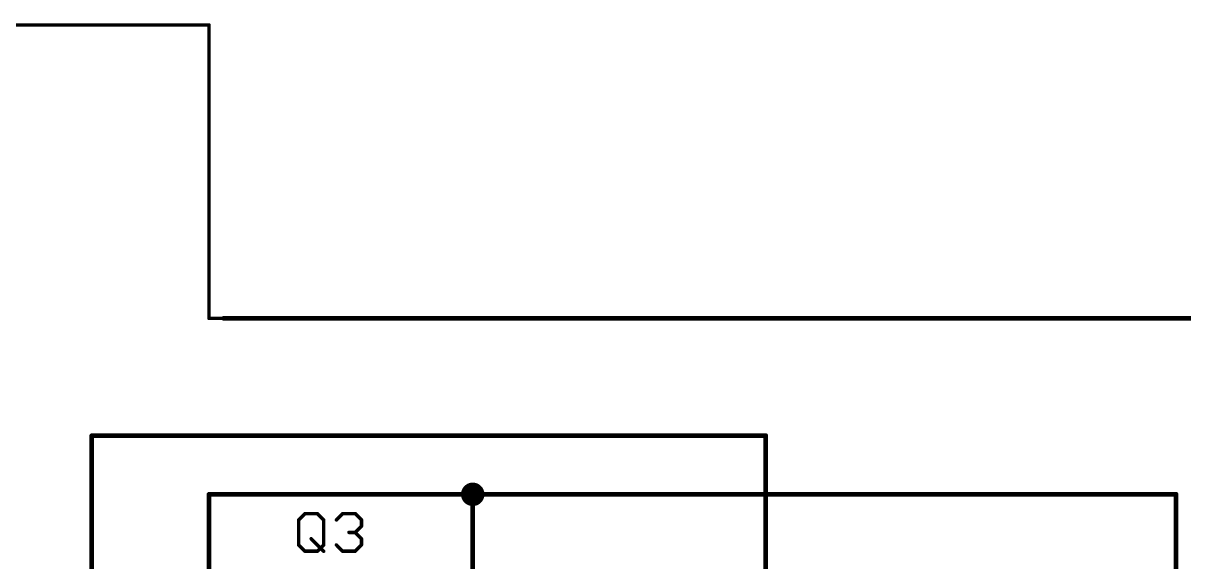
# Model space of a CAD drawing. Extents: x -22 to 205, y 41 to 107.
# Drawn here: x 78.3 to 128.6, y 83.4 to 106.8 of the extents above; entities that cross this region are included whole.
import ezdxf

# ---------------------------------------------------------------- set-up
doc = ezdxf.new("R2010")
doc.units = 0
doc.layers.add('91', color=94, linetype='CONTINUOUS')
doc.layers.add('95', color=251, linetype='CONTINUOUS')

msp = doc.modelspace()

# ---------------------------------------------------------------- linework, layer by layer
at = {"layer": '91'}
for points, const_width in [([(86.36, 106.68), (-17.145, 106.68)], 0.1524), ([(86.36, 93.98), (86.36, 106.68)], 0.1524), ([(86.995, 93.98), (86.36, 93.98)], 0.1524), ([(86.995, 93.98), (162.56, 93.98)], 0.2032), ([(110.49, 88.9), (81.28, 88.9)], 0.2032), ([(81.28, 88.9), (81.28, 60.96)], 0.2032), ([(110.49, 81.28), (110.49, 88.9)], 0.2032), ([(97.79, 86.36), (86.36, 86.36)], 0.2032), ([(86.36, 72.39), (86.36, 86.36)], 0.2032), ([(128.27, 86.36), (97.79, 86.36)], 0.2032), ([(97.79, 76.2), (97.79, 86.36)], 0.2032), ([(128.27, 49.53), (128.27, 86.36)], 0.2032)]:
    msp.add_lwpolyline(points, dxfattribs=dict(at, const_width=const_width))
for points, const_width in [([(86.3981, 106.68, 1), (86.3219, 106.68)], 0.0762), ([(86.36, 106.6419, 1), (86.36, 106.7181)], 0.0762), ([(86.36, 94.0181, 1), (86.36, 93.9419)], 0.0762), ([(86.995, 94.0308, 1), (86.995, 93.9292)], 0.1016), ([(86.995, 93.9419, 1), (86.995, 94.0181)], 0.0762), ([(86.3219, 93.98, 1), (86.3981, 93.98)], 0.0762), ([(81.28, 88.9508, 1), (81.28, 88.8492)], 0.1016), ([(81.3308, 88.9, 1), (81.2292, 88.9)], 0.1016), ([(110.5408, 88.9, 1), (110.4392, 88.9)], 0.1016), ([(110.49, 88.8492, 1), (110.49, 88.9508)], 0.1016), ([(97.79, 86.106, 1), (97.79, 86.614, 1), (97.79, 86.106)], 0.508), ([(86.36, 86.4108, 1), (86.36, 86.3092)], 0.1016), ([(86.4108, 86.36, 1), (86.3092, 86.36)], 0.1016), ([(97.79, 86.4108, 1), (97.79, 86.3092)], 0.1016), ([(97.8408, 86.36, 1), (97.7392, 86.36)], 0.1016), ([(97.79, 86.3092, 1), (97.79, 86.4108)], 0.1016), ([(128.3208, 86.36, 1), (128.2192, 86.36)], 0.1016), ([(128.27, 86.3092, 1), (128.27, 86.4108)], 0.1016)]:
    msp.add_lwpolyline(points, format="xyb", dxfattribs=dict(at, const_width=const_width))
at = {"layer": '95', "const_width": 0.1524}
for points in [[(90.2462, 85.252), (90.5174, 85.5232)], [(90.5174, 85.5232), (91.0597, 85.5232)], [(91.0597, 85.5232), (91.3309, 85.252)], [(91.8834, 85.252), (92.1545, 85.5232)], [(92.1545, 85.5232), (92.6968, 85.5232)], [(92.6968, 85.5232), (92.968, 85.252)], [(90.2462, 84.1674), (90.2462, 85.252)], [(91.3309, 85.252), (91.3309, 84.1674)], [(92.968, 84.9809), (92.6968, 84.7097)], [(92.968, 85.252), (92.968, 84.9809)], [(90.7885, 84.4385), (91.3309, 83.8962)], [(92.6968, 84.7097), (92.4257, 84.7097)], [(92.6968, 84.7097), (92.968, 84.4385)], [(92.968, 84.4385), (92.968, 84.1674)], [(90.5174, 83.8962), (90.2462, 84.1674)], [(91.3309, 84.1674), (91.0597, 83.8962)], [(92.1545, 83.8962), (91.8834, 84.1674)], [(92.968, 84.1674), (92.6968, 83.8962)], [(91.0597, 83.8962), (90.5174, 83.8962)], [(92.6968, 83.8962), (92.1545, 83.8962)]]:
    msp.add_lwpolyline(points, dxfattribs=at)
at = {"layer": '95', "const_width": 0.0762}
for points in [[(90.5174, 85.5613, 1), (90.5174, 85.4851)], [(90.5443, 85.4962, 1), (90.4904, 85.5501)], [(91.0866, 85.5501, 1), (91.0328, 85.4962)], [(91.0597, 85.4851, 1), (91.0597, 85.5613)], [(92.1545, 85.5613, 1), (92.1545, 85.4851)], [(92.1815, 85.4962, 1), (92.1276, 85.5501)], [(92.7238, 85.5501, 1), (92.6699, 85.4962)], [(92.6968, 85.4851, 1), (92.6968, 85.5613)], [(90.2843, 85.252, 1), (90.2081, 85.252)], [(90.2193, 85.279, 1), (90.2731, 85.2251)], [(91.369, 85.252, 1), (91.2928, 85.252)], [(91.3039, 85.2251, 1), (91.3578, 85.279)], [(91.8564, 85.279, 1), (91.9103, 85.2251)], [(93.0061, 85.252, 1), (92.9299, 85.252)], [(92.9299, 84.9809, 1), (93.0061, 84.9809)], [(92.9411, 85.2251, 1), (92.995, 85.279)], [(92.995, 84.9539, 1), (92.9411, 85.0078)], [(90.8155, 84.4655, 1), (90.7616, 84.4116)], [(92.4257, 84.7478, 1), (92.4257, 84.6716)], [(92.7238, 84.7366, 1), (92.6699, 84.6828)], [(92.6699, 84.7366, 1), (92.7238, 84.6828)], [(92.6968, 84.6716, 1), (92.6968, 84.7478)], [(93.0061, 84.4385, 1), (92.9299, 84.4385)], [(92.9411, 84.4116, 1), (92.995, 84.4655)], [(90.2731, 84.1943, 1), (90.2193, 84.1404)], [(90.2081, 84.1674, 1), (90.2843, 84.1674)], [(91.2928, 84.1674, 1), (91.369, 84.1674)], [(91.3578, 84.1404, 1), (91.3039, 84.1943)], [(91.9103, 84.1943, 1), (91.8564, 84.1404)], [(92.9299, 84.1674, 1), (93.0061, 84.1674)], [(92.995, 84.1404, 1), (92.9411, 84.1943)], [(90.5174, 83.9343, 1), (90.5174, 83.8581)], [(90.4904, 83.8693, 1), (90.5443, 83.9231)], [(91.0328, 83.9231, 1), (91.0866, 83.8693)], [(91.0597, 83.8581, 1), (91.0597, 83.9343)], [(91.3039, 83.8693, 1), (91.3578, 83.9231)], [(92.1545, 83.9343, 1), (92.1545, 83.8581)], [(92.1276, 83.8693, 1), (92.1815, 83.9231)], [(92.6699, 83.9231, 1), (92.7238, 83.8693)], [(92.6968, 83.8581, 1), (92.6968, 83.9343)]]:
    msp.add_lwpolyline(points, format="xyb", dxfattribs=at)

doc.saveas('drawing.dxf')
